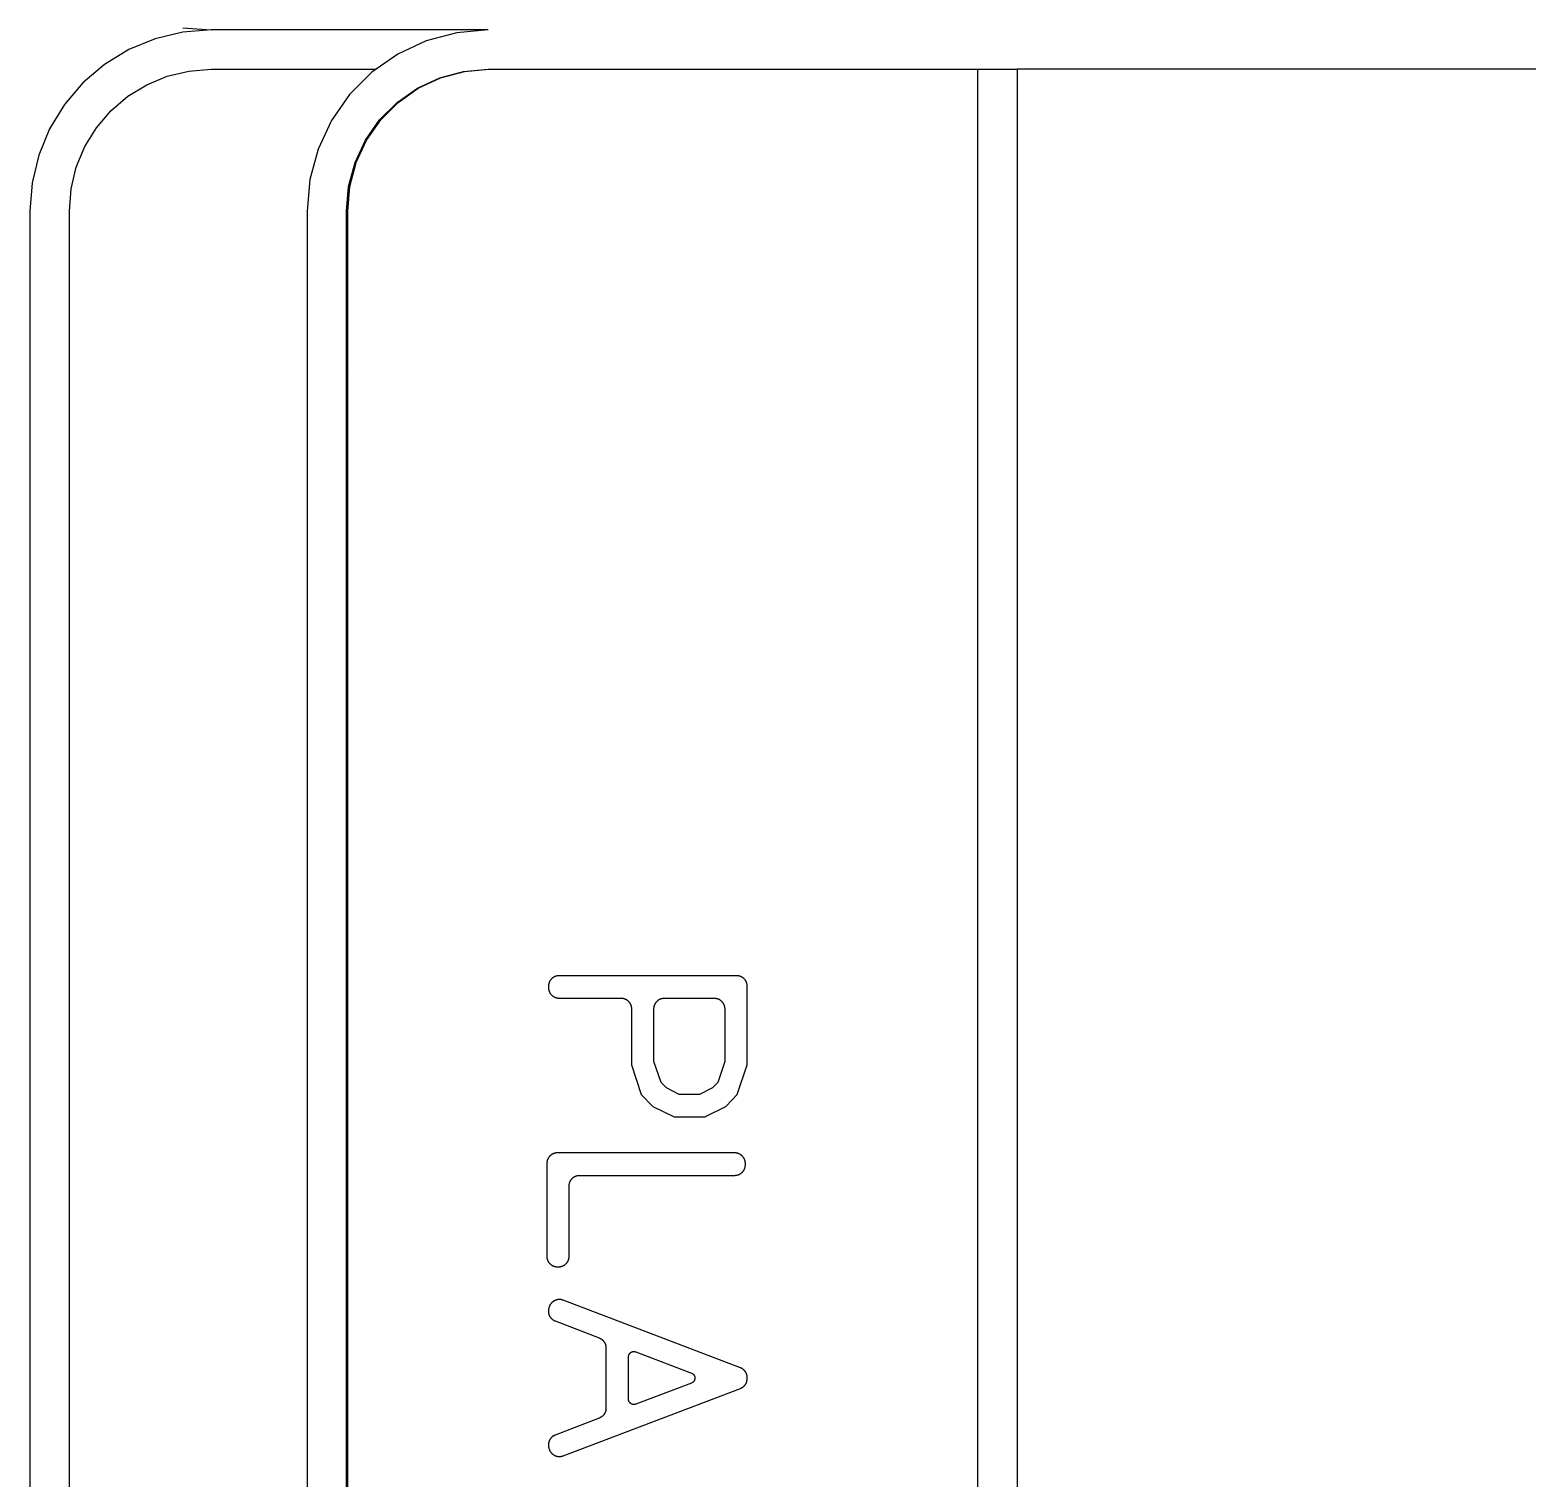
# Model space of a CAD drawing. Header units: millimetres. Extents: x 1422 to 6060, y -58 to 3182.
# Drawn here: x 3593.7 to 3783.8, y 471.4 to 655.3 of the extents above; entities that cross this region are included whole.
import ezdxf

# ---------------------------------------------------------------- set-up
doc = ezdxf.new("R2010")
doc.units = ezdxf.units.MM
doc.header["$MEASUREMENT"] = 0
doc.layers.add('Utwórz2D linie widoczne', color=7, linetype='Continuous', true_color=0x000000)

msp = doc.modelspace()

# ---------------------------------------------------------------- linework, layer by layer
at = {"layer": 'Utwórz2D linie widoczne'}
for p, q in [((3609.6, 654.22), (3606.27, 652.84)), ((3613.11, 655.06), (3609.6, 654.22)), ((3613.11, 655.63), (3616.71, 655.34)), ((3616.71, 655.34), (3613.11, 655.06)), ((3633.71, 655.34), (3616.71, 655.34)), ((3651.91, 655.34), (3633.71, 655.34)), ((3647.92, 654.99), (3644.04, 653.96)), ((3651.91, 655.34), (3647.92, 654.99)), ((3606.27, 652.84), (3603.19, 650.95)), ((3640.41, 652.26), (3637.13, 649.96)), ((3644.04, 653.96), (3640.41, 652.26)), ((3603.19, 650.95), (3600.44, 648.61)), ((3613.89, 650.12), (3616.71, 650.34)), ((3616.71, 650.34), (3637.67, 650.34)), ((3648.78, 650.07), (3651.91, 650.34)), ((3648.88, 650.07), (3651.99, 650.34)), ((3651.91, 650.34), (3651.99, 650.34)), ((3651.99, 650.34), (3714.06, 650.34)), ((3714.06, 650.34), (3719.06, 650.34)), ((3714.06, 650.34), (3714.06, 280.34)), ((3799.06, 650.34), (3719.06, 650.34)), ((3719.06, 650.34), (3719.06, 280.34)), ((3600.44, 648.61), (3598.1, 645.86)), ((3606.13, 646.91), (3608.54, 648.38)), ((3608.54, 648.38), (3611.14, 649.46)), ((3611.14, 649.46), (3613.89, 650.12)), ((3637.13, 649.96), (3634.29, 647.13)), ((3642.91, 647.93), (3645.75, 649.26)), ((3643.02, 647.93), (3645.86, 649.26)), ((3645.75, 649.26), (3648.78, 650.07)), ((3645.86, 649.26), (3648.88, 650.07)), ((3603.98, 645.07), (3606.13, 646.91)), ((3634.29, 647.13), (3631.99, 643.84)), ((3640.34, 646.13), (3642.91, 647.93)), ((3640.46, 646.13), (3643.02, 647.93)), ((3598.1, 645.86), (3596.21, 642.79)), ((3602.14, 642.92), (3603.98, 645.07)), ((3638.12, 643.91), (3640.34, 646.13)), ((3638.25, 643.91), (3640.46, 646.13)), ((3596.21, 642.79), (3594.83, 639.45)), ((3600.67, 640.52), (3602.14, 642.92)), ((3631.99, 643.84), (3630.3, 640.21)), ((3636.32, 641.34), (3638.12, 643.91)), ((3636.46, 641.34), (3638.25, 643.91)), ((3635, 638.5), (3636.32, 641.34)), ((3635.14, 638.5), (3636.46, 641.34)), ((3594.83, 639.45), (3593.99, 635.94)), ((3599.59, 637.91), (3600.67, 640.52)), ((3630.3, 640.21), (3629.26, 636.34)), ((3598.93, 635.16), (3599.59, 637.91)), ((3634.18, 635.47), (3635, 638.5)), ((3634.33, 635.47), (3635.14, 638.5)), ((3593.99, 635.94), (3593.71, 632.34)), ((3598.71, 632.34), (3598.93, 635.16)), ((3629.26, 636.34), (3628.91, 632.34)), ((3633.91, 632.34), (3634.18, 635.47)), ((3634.06, 632.34), (3634.33, 635.47)), ((3593.71, 632.34), (3593.71, 587.34)), ((3598.71, 587.34), (3598.71, 632.34)), ((3628.91, 632.34), (3628.91, 298.34)), ((3633.91, 298.34), (3633.91, 632.34)), ((3634.06, 298.34), (3634.06, 632.34)), ((3633.91, 620.34), (3634.06, 620.34)), ((3633.94, 611.48), (3633.91, 611.34)), ((3633.97, 611.62), (3633.94, 611.48)), ((3634.01, 611.76), (3633.97, 611.62)), ((3634.06, 611.9), (3634.01, 611.76)), ((3633.91, 602.27), (3634.06, 602.27)), ((3593.71, 587.34), (3593.71, 343.34)), ((3598.71, 343.34), (3598.71, 587.34)), ((3659.63, 534.28), (3659.61, 534.24)), ((3659.64, 534.33), (3659.63, 534.28)), ((3659.66, 534.37), (3659.64, 534.33)), ((3659.68, 534.42), (3659.66, 534.37)), ((3659.7, 534.46), (3659.68, 534.42)), ((3659.72, 534.5), (3659.7, 534.46)), ((3659.74, 534.54), (3659.72, 534.5)), ((3659.76, 534.58), (3659.74, 534.54)), ((3659.79, 534.62), (3659.76, 534.58)), ((3659.82, 534.66), (3659.79, 534.62)), ((3659.85, 534.7), (3659.82, 534.66)), ((3659.87, 534.73), (3659.85, 534.7)), ((3659.91, 534.77), (3659.87, 534.73)), ((3659.94, 534.8), (3659.91, 534.77)), ((3659.97, 534.84), (3659.94, 534.8)), ((3660.01, 534.87), (3659.97, 534.84)), ((3660.04, 534.9), (3660.01, 534.87)), ((3660.08, 534.93), (3660.04, 534.9)), ((3660.11, 534.96), (3660.08, 534.93)), ((3660.15, 534.98), (3660.11, 534.96)), ((3660.19, 535.01), (3660.15, 534.98)), ((3660.23, 535.03), (3660.19, 535.01)), ((3660.27, 535.06), (3660.23, 535.03)), ((3660.31, 535.08), (3660.27, 535.06)), ((3660.36, 535.1), (3660.31, 535.08)), ((3660.4, 535.11), (3660.36, 535.1)), ((3660.44, 535.13), (3660.4, 535.11)), ((3660.49, 535.15), (3660.44, 535.13)), ((3660.53, 535.16), (3660.49, 535.15)), ((3660.58, 535.17), (3660.53, 535.16)), ((3660.62, 535.18), (3660.58, 535.17)), ((3660.67, 535.19), (3660.62, 535.18)), ((3660.72, 535.2), (3660.67, 535.19)), ((3660.76, 535.2), (3660.72, 535.2)), ((3660.81, 535.21), (3660.76, 535.2)), ((3660.86, 535.21), (3660.81, 535.21)), ((3660.9, 535.21), (3660.86, 535.21)), ((3683.46, 535.21), (3660.9, 535.21)), ((3683.51, 535.21), (3683.46, 535.21)), ((3683.55, 535.21), (3683.51, 535.21)), ((3683.6, 535.2), (3683.55, 535.21)), ((3683.65, 535.2), (3683.6, 535.2)), ((3683.69, 535.19), (3683.65, 535.2)), ((3683.74, 535.18), (3683.69, 535.19)), ((3683.78, 535.17), (3683.74, 535.18)), ((3683.83, 535.16), (3683.78, 535.17)), ((3683.87, 535.15), (3683.83, 535.16)), ((3683.92, 535.13), (3683.87, 535.15)), ((3683.96, 535.11), (3683.92, 535.13)), ((3684, 535.1), (3683.96, 535.11)), ((3684.05, 535.08), (3684, 535.1)), ((3684.09, 535.06), (3684.05, 535.08)), ((3684.13, 535.03), (3684.09, 535.06)), ((3684.17, 535.01), (3684.13, 535.03)), ((3684.21, 534.98), (3684.17, 535.01)), ((3684.25, 534.96), (3684.21, 534.98)), ((3684.29, 534.93), (3684.25, 534.96)), ((3684.32, 534.9), (3684.29, 534.93)), ((3684.36, 534.87), (3684.32, 534.9)), ((3684.39, 534.84), (3684.36, 534.87)), ((3684.42, 534.8), (3684.39, 534.84)), ((3684.46, 534.77), (3684.42, 534.8)), ((3684.49, 534.73), (3684.46, 534.77)), ((3684.52, 534.7), (3684.49, 534.73)), ((3684.54, 534.66), (3684.52, 534.7)), ((3684.57, 534.62), (3684.54, 534.66)), ((3684.6, 534.58), (3684.57, 534.62)), ((3684.62, 534.54), (3684.6, 534.58)), ((3684.64, 534.5), (3684.62, 534.54)), ((3684.67, 534.46), (3684.64, 534.5)), ((3684.68, 534.42), (3684.67, 534.46)), ((3684.7, 534.37), (3684.68, 534.42)), ((3684.72, 534.33), (3684.7, 534.37)), ((3684.74, 534.28), (3684.72, 534.33)), ((3684.75, 534.24), (3684.74, 534.28)), ((3659.57, 534.01), (3659.56, 533.96)), ((3659.56, 533.96), (3659.56, 533.92)), ((3659.56, 533.92), (3659.56, 533.87)), ((3659.56, 533.87), (3659.56, 533.71)), ((3659.56, 533.71), (3659.56, 533.66)), ((3659.56, 533.66), (3659.56, 533.61)), ((3659.56, 533.61), (3659.57, 533.57)), ((3659.58, 534.1), (3659.57, 534.06)), ((3659.57, 534.06), (3659.57, 534.01)), ((3659.57, 533.57), (3659.57, 533.52)), ((3659.57, 533.52), (3659.58, 533.47)), ((3659.59, 534.15), (3659.58, 534.1)), ((3659.58, 533.47), (3659.59, 533.43)), ((3659.6, 534.19), (3659.59, 534.15)), ((3659.59, 533.43), (3659.6, 533.38)), ((3659.61, 534.24), (3659.6, 534.19)), ((3659.6, 533.38), (3659.61, 533.34)), ((3659.61, 533.34), (3659.63, 533.29)), ((3659.63, 533.29), (3659.64, 533.25)), ((3659.64, 533.25), (3659.66, 533.2)), ((3659.66, 533.2), (3659.68, 533.16)), ((3659.68, 533.16), (3659.7, 533.12)), ((3659.7, 533.12), (3659.72, 533.08)), ((3659.72, 533.08), (3659.74, 533.03)), ((3659.74, 533.03), (3659.76, 532.99)), ((3659.76, 532.99), (3659.79, 532.96)), ((3659.79, 532.96), (3659.82, 532.92)), ((3659.82, 532.92), (3659.85, 532.88)), ((3659.85, 532.88), (3659.87, 532.84)), ((3659.87, 532.84), (3659.91, 532.81)), ((3659.91, 532.81), (3659.94, 532.77)), ((3659.94, 532.77), (3659.97, 532.74)), ((3659.97, 532.74), (3660.01, 532.71)), ((3660.01, 532.71), (3660.04, 532.68)), ((3660.04, 532.68), (3660.08, 532.65)), ((3660.08, 532.65), (3660.11, 532.62)), ((3660.11, 532.62), (3660.15, 532.59)), ((3660.15, 532.59), (3660.19, 532.57)), ((3660.19, 532.57), (3660.23, 532.54)), ((3660.23, 532.54), (3660.27, 532.52)), ((3660.27, 532.52), (3660.31, 532.5)), ((3660.31, 532.5), (3660.36, 532.48)), ((3660.36, 532.48), (3660.4, 532.46)), ((3660.4, 532.46), (3660.44, 532.44)), ((3660.44, 532.44), (3660.49, 532.43)), ((3660.49, 532.43), (3660.53, 532.42)), ((3660.53, 532.42), (3660.58, 532.4)), ((3660.58, 532.4), (3660.62, 532.39)), ((3660.62, 532.39), (3660.67, 532.38)), ((3660.67, 532.38), (3660.72, 532.38)), ((3660.72, 532.38), (3660.76, 532.37)), ((3660.76, 532.37), (3660.81, 532.37)), ((3660.81, 532.37), (3660.86, 532.36)), ((3660.86, 532.36), (3660.9, 532.36)), ((3660.9, 532.36), (3668.75, 532.36)), ((3668.75, 532.36), (3668.8, 532.36)), ((3668.8, 532.36), (3668.84, 532.36)), ((3668.84, 532.36), (3668.89, 532.36)), ((3674.16, 532.36), (3674.21, 532.36)), ((3674.21, 532.36), (3674.25, 532.36)), ((3674.25, 532.36), (3674.3, 532.36)), ((3674.3, 532.36), (3680.6, 532.36)), ((3680.6, 532.36), (3680.64, 532.36)), ((3680.64, 532.36), (3680.69, 532.36)), ((3680.69, 532.36), (3680.74, 532.36)), ((3684.76, 534.19), (3684.75, 534.24)), ((3684.77, 534.15), (3684.76, 534.19)), ((3684.78, 534.1), (3684.77, 534.15)), ((3684.79, 534.06), (3684.78, 534.1)), ((3684.79, 534.01), (3684.79, 534.06)), ((3684.8, 533.96), (3684.79, 534.01)), ((3684.8, 533.92), (3684.8, 533.96)), ((3684.8, 533.87), (3684.8, 533.92)), ((3684.8, 523.87), (3684.8, 533.87)), ((3668.89, 532.36), (3668.94, 532.35)), ((3668.94, 532.35), (3668.98, 532.34)), ((3668.98, 532.34), (3669.03, 532.34)), ((3669.03, 532.34), (3669.07, 532.33)), ((3669.07, 532.33), (3669.12, 532.31)), ((3669.12, 532.31), (3669.16, 532.3)), ((3669.16, 532.3), (3669.2, 532.29)), ((3669.2, 532.29), (3669.25, 532.27)), ((3669.25, 532.27), (3669.29, 532.25)), ((3669.29, 532.25), (3669.33, 532.23)), ((3669.33, 532.23), (3669.37, 532.21)), ((3669.37, 532.21), (3669.41, 532.19)), ((3669.41, 532.19), (3669.45, 532.17)), ((3669.45, 532.17), (3669.49, 532.14)), ((3669.49, 532.14), (3669.53, 532.12)), ((3669.53, 532.12), (3669.56, 532.09)), ((3669.56, 532.09), (3669.6, 532.06)), ((3669.6, 532.06), (3669.64, 532.03)), ((3669.64, 532.03), (3669.67, 532)), ((3669.67, 532), (3669.7, 531.97)), ((3669.7, 531.97), (3669.73, 531.94)), ((3669.73, 531.94), (3669.76, 531.9)), ((3669.76, 531.9), (3669.79, 531.87)), ((3669.79, 531.87), (3669.82, 531.83)), ((3669.82, 531.83), (3669.85, 531.8)), ((3669.85, 531.8), (3669.88, 531.76)), ((3669.88, 531.76), (3669.9, 531.72)), ((3669.9, 531.72), (3669.92, 531.68)), ((3669.92, 531.68), (3669.94, 531.64)), ((3669.94, 531.64), (3669.97, 531.6)), ((3669.97, 531.6), (3669.98, 531.56)), ((3669.98, 531.56), (3670, 531.51)), ((3670, 531.51), (3670.02, 531.47)), ((3670.02, 531.47), (3670.03, 531.43)), ((3670.03, 531.43), (3670.05, 531.38)), ((3670.05, 531.38), (3670.06, 531.34)), ((3670.06, 531.34), (3670.07, 531.29)), ((3670.07, 531.29), (3670.08, 531.25)), ((3670.08, 531.25), (3670.08, 531.2)), ((3670.08, 531.2), (3670.09, 531.16)), ((3670.09, 531.16), (3670.09, 531.11)), ((3670.09, 531.11), (3670.09, 531.07)), ((3670.09, 531.07), (3670.1, 531.02)), ((3670.1, 531.02), (3670.1, 523.87)), ((3672.96, 531.12), (3672.97, 531.16)), ((3672.96, 531.07), (3672.96, 531.12)), ((3672.96, 531.02), (3672.96, 531.07)), ((3672.96, 524.32), (3672.96, 531.02)), ((3672.97, 531.21), (3672.98, 531.25)), ((3672.97, 531.16), (3672.97, 531.21)), ((3672.98, 531.25), (3672.99, 531.3)), ((3672.99, 531.3), (3673, 531.35)), ((3673, 531.35), (3673.01, 531.39)), ((3673.01, 531.39), (3673.02, 531.44)), ((3673.02, 531.44), (3673.04, 531.48)), ((3673.04, 531.48), (3673.06, 531.52)), ((3673.06, 531.52), (3673.07, 531.57)), ((3673.07, 531.57), (3673.09, 531.61)), ((3673.09, 531.61), (3673.12, 531.65)), ((3673.12, 531.65), (3673.14, 531.69)), ((3673.14, 531.69), (3673.16, 531.73)), ((3673.16, 531.73), (3673.19, 531.77)), ((3673.19, 531.77), (3673.22, 531.81)), ((3673.22, 531.81), (3673.24, 531.85)), ((3673.24, 531.85), (3673.27, 531.88)), ((3673.27, 531.88), (3673.3, 531.92)), ((3673.3, 531.92), (3673.34, 531.95)), ((3673.34, 531.95), (3673.37, 531.99)), ((3673.37, 531.99), (3673.4, 532.02)), ((3673.4, 532.02), (3673.44, 532.05)), ((3673.44, 532.05), (3673.47, 532.08)), ((3673.47, 532.08), (3673.51, 532.11)), ((3673.51, 532.11), (3673.55, 532.13)), ((3673.55, 532.13), (3673.59, 532.16)), ((3673.59, 532.16), (3673.63, 532.18)), ((3673.63, 532.18), (3673.67, 532.21)), ((3673.67, 532.21), (3673.71, 532.23)), ((3673.71, 532.23), (3673.75, 532.25)), ((3673.75, 532.25), (3673.8, 532.27)), ((3673.8, 532.27), (3673.84, 532.28)), ((3673.84, 532.28), (3673.89, 532.3)), ((3673.89, 532.3), (3673.93, 532.31)), ((3673.93, 532.31), (3673.98, 532.32)), ((3673.98, 532.32), (3674.02, 532.33)), ((3674.02, 532.33), (3674.07, 532.34)), ((3674.07, 532.34), (3674.11, 532.35)), ((3674.11, 532.35), (3674.16, 532.36)), ((3680.74, 532.36), (3680.78, 532.35)), ((3680.78, 532.35), (3680.83, 532.34)), ((3680.83, 532.34), (3680.87, 532.33)), ((3680.87, 532.33), (3680.92, 532.32)), ((3680.92, 532.32), (3680.97, 532.31)), ((3680.97, 532.31), (3681.01, 532.3)), ((3681.01, 532.3), (3681.05, 532.28)), ((3681.05, 532.28), (3681.1, 532.27)), ((3681.1, 532.27), (3681.14, 532.25)), ((3681.14, 532.25), (3681.18, 532.23)), ((3681.18, 532.23), (3681.23, 532.21)), ((3681.23, 532.21), (3681.27, 532.18)), ((3681.27, 532.18), (3681.31, 532.16)), ((3681.31, 532.16), (3681.35, 532.13)), ((3681.35, 532.13), (3681.38, 532.11)), ((3681.38, 532.11), (3681.42, 532.08)), ((3681.42, 532.08), (3681.46, 532.05)), ((3681.46, 532.05), (3681.49, 532.02)), ((3681.49, 532.02), (3681.53, 531.99)), ((3681.53, 531.99), (3681.56, 531.95)), ((3681.56, 531.95), (3681.59, 531.92)), ((3681.59, 531.92), (3681.62, 531.88)), ((3681.62, 531.88), (3681.65, 531.85)), ((3681.65, 531.85), (3681.68, 531.81)), ((3681.68, 531.81), (3681.71, 531.77)), ((3681.71, 531.77), (3681.73, 531.73)), ((3681.73, 531.73), (3681.76, 531.69)), ((3681.76, 531.69), (3681.78, 531.65)), ((3681.78, 531.65), (3681.8, 531.61)), ((3681.8, 531.61), (3681.82, 531.57)), ((3681.82, 531.57), (3681.84, 531.52)), ((3681.84, 531.52), (3681.86, 531.48)), ((3681.86, 531.48), (3681.87, 531.44)), ((3681.87, 531.44), (3681.89, 531.39)), ((3681.89, 531.39), (3681.9, 531.35)), ((3681.9, 531.35), (3681.91, 531.3)), ((3681.91, 531.3), (3681.92, 531.25)), ((3681.92, 531.25), (3681.92, 531.21)), ((3681.92, 531.21), (3681.93, 531.16)), ((3681.93, 531.16), (3681.93, 531.12)), ((3681.93, 531.12), (3681.94, 531.07)), ((3681.94, 531.07), (3681.94, 531.02)), ((3681.94, 531.02), (3681.94, 524.32)), ((3670.1, 523.87), (3671.35, 520.12)), ((3673.85, 521.63), (3672.96, 524.32)), ((3681.94, 524.32), (3681.05, 521.63)), ((3683.54, 520.12), (3684.8, 523.87)), ((3674.53, 520.97), (3673.85, 521.63)), ((3676.17, 520.14), (3674.53, 520.97)), ((3680.37, 520.97), (3678.72, 520.14)), ((3681.05, 521.63), (3680.37, 520.97)), ((3671.35, 520.12), (3672.81, 518.6)), ((3678.72, 520.14), (3676.17, 520.14)), ((3682.09, 518.6), (3683.54, 520.12)), ((3672.81, 518.6), (3675.5, 517.28)), ((3675.5, 517.28), (3679.4, 517.28)), ((3679.4, 517.28), (3682.09, 518.6)), ((3659.36, 511.5), (3659.35, 511.45)), ((3659.35, 511.45), (3659.35, 511.4)), ((3659.37, 511.59), (3659.36, 511.54)), ((3659.36, 511.54), (3659.36, 511.5)), ((3659.38, 511.63), (3659.37, 511.59)), ((3659.39, 511.68), (3659.38, 511.63)), ((3659.4, 511.72), (3659.39, 511.68)), ((3659.41, 511.76), (3659.4, 511.72)), ((3659.43, 511.81), (3659.41, 511.76)), ((3659.44, 511.85), (3659.43, 511.81)), ((3659.46, 511.89), (3659.44, 511.85)), ((3659.48, 511.93), (3659.46, 511.89)), ((3659.5, 511.98), (3659.48, 511.93)), ((3659.52, 512.02), (3659.5, 511.98)), ((3659.55, 512.06), (3659.52, 512.02)), ((3659.57, 512.09), (3659.55, 512.06)), ((3659.6, 512.13), (3659.57, 512.09)), ((3659.62, 512.17), (3659.6, 512.13)), ((3659.65, 512.21), (3659.62, 512.17)), ((3659.68, 512.24), (3659.65, 512.21)), ((3659.71, 512.27), (3659.68, 512.24)), ((3659.74, 512.31), (3659.71, 512.27)), ((3659.78, 512.34), (3659.74, 512.31)), ((3659.81, 512.37), (3659.78, 512.34)), ((3659.85, 512.4), (3659.81, 512.37)), ((3659.88, 512.43), (3659.85, 512.4)), ((3659.92, 512.45), (3659.88, 512.43)), ((3659.96, 512.48), (3659.92, 512.45)), ((3659.99, 512.5), (3659.96, 512.48)), ((3660.03, 512.53), (3659.99, 512.5)), ((3660.07, 512.55), (3660.03, 512.53)), ((3660.12, 512.57), (3660.07, 512.55)), ((3660.16, 512.59), (3660.12, 512.57)), ((3660.2, 512.61), (3660.16, 512.59)), ((3660.24, 512.62), (3660.2, 512.61)), ((3660.29, 512.64), (3660.24, 512.62)), ((3660.33, 512.65), (3660.29, 512.64)), ((3660.37, 512.66), (3660.33, 512.65)), ((3660.42, 512.67), (3660.37, 512.66)), ((3660.46, 512.68), (3660.42, 512.67)), ((3660.51, 512.69), (3660.46, 512.68)), ((3660.56, 512.69), (3660.51, 512.69)), ((3660.6, 512.7), (3660.56, 512.69)), ((3660.65, 512.7), (3660.6, 512.7)), ((3660.69, 512.7), (3660.65, 512.7)), ((3683.22, 512.7), (3660.69, 512.7)), ((3683.26, 512.7), (3683.22, 512.7)), ((3683.31, 512.7), (3683.26, 512.7)), ((3683.36, 512.69), (3683.31, 512.7)), ((3683.4, 512.69), (3683.36, 512.69)), ((3683.45, 512.68), (3683.4, 512.69)), ((3683.5, 512.67), (3683.45, 512.68)), ((3683.54, 512.66), (3683.5, 512.67)), ((3683.59, 512.65), (3683.54, 512.66)), ((3683.63, 512.63), (3683.59, 512.65)), ((3683.68, 512.62), (3683.63, 512.63)), ((3683.72, 512.6), (3683.68, 512.62)), ((3683.76, 512.58), (3683.72, 512.6)), ((3683.81, 512.56), (3683.76, 512.58)), ((3683.85, 512.54), (3683.81, 512.56)), ((3683.89, 512.52), (3683.85, 512.54)), ((3683.93, 512.5), (3683.89, 512.52)), ((3683.97, 512.47), (3683.93, 512.5)), ((3684.01, 512.44), (3683.97, 512.47)), ((3684.04, 512.42), (3684.01, 512.44)), ((3684.08, 512.39), (3684.04, 512.42)), ((3684.12, 512.36), (3684.08, 512.39)), ((3684.15, 512.32), (3684.12, 512.36)), ((3684.18, 512.29), (3684.15, 512.32)), ((3684.22, 512.26), (3684.18, 512.29)), ((3684.25, 512.22), (3684.22, 512.26)), ((3684.28, 512.18), (3684.25, 512.22)), ((3684.3, 512.15), (3684.28, 512.18)), ((3684.33, 512.11), (3684.3, 512.15)), ((3684.36, 512.07), (3684.33, 512.11)), ((3684.38, 512.03), (3684.36, 512.07)), ((3684.4, 511.99), (3684.38, 512.03)), ((3684.42, 511.95), (3684.4, 511.99)), ((3684.44, 511.9), (3684.42, 511.95)), ((3684.46, 511.86), (3684.44, 511.9)), ((3684.48, 511.82), (3684.46, 511.86)), ((3684.49, 511.77), (3684.48, 511.82)), ((3684.51, 511.73), (3684.49, 511.77)), ((3684.52, 511.68), (3684.51, 511.73)), ((3684.53, 511.64), (3684.52, 511.68)), ((3684.54, 511.59), (3684.53, 511.64)), ((3684.55, 511.54), (3684.54, 511.59)), ((3684.55, 511.5), (3684.55, 511.54)), ((3684.56, 511.45), (3684.55, 511.5)), ((3684.56, 511.41), (3684.56, 511.45)), ((3659.35, 511.4), (3659.35, 511.36)), ((3659.35, 511.36), (3659.35, 499.58)), ((3662.66, 509.54), (3662.7, 509.57)), ((3662.7, 509.57), (3662.74, 509.6)), ((3662.74, 509.6), (3662.78, 509.62)), ((3662.78, 509.62), (3662.81, 509.65)), ((3662.81, 509.65), (3662.85, 509.67)), ((3662.85, 509.67), (3662.9, 509.69)), ((3662.9, 509.69), (3662.94, 509.72)), ((3662.94, 509.72), (3662.98, 509.74)), ((3662.98, 509.74), (3663.02, 509.75)), ((3663.02, 509.75), (3663.07, 509.77)), ((3663.07, 509.77), (3663.11, 509.79)), ((3663.11, 509.79), (3663.16, 509.8)), ((3663.16, 509.8), (3663.2, 509.81)), ((3663.2, 509.81), (3663.25, 509.82)), ((3663.25, 509.82), (3663.29, 509.83)), ((3663.29, 509.83), (3663.34, 509.84)), ((3663.34, 509.84), (3663.39, 509.84)), ((3663.39, 509.84), (3663.43, 509.85)), ((3663.43, 509.85), (3663.48, 509.85)), ((3663.48, 509.85), (3663.53, 509.85)), ((3663.53, 509.85), (3683.22, 509.85)), ((3683.22, 509.85), (3683.26, 509.85)), ((3683.26, 509.85), (3683.31, 509.86)), ((3683.31, 509.86), (3683.36, 509.86)), ((3683.36, 509.86), (3683.4, 509.86)), ((3683.4, 509.86), (3683.45, 509.87)), ((3683.45, 509.87), (3683.5, 509.88)), ((3683.5, 509.88), (3683.54, 509.89)), ((3683.54, 509.89), (3683.59, 509.9)), ((3683.59, 509.9), (3683.63, 509.92)), ((3683.63, 509.92), (3683.68, 509.93)), ((3683.68, 509.93), (3683.72, 509.95)), ((3683.72, 509.95), (3683.76, 509.97)), ((3683.76, 509.97), (3683.81, 509.99)), ((3683.81, 509.99), (3683.85, 510.01)), ((3683.85, 510.01), (3683.89, 510.03)), ((3683.89, 510.03), (3683.93, 510.06)), ((3683.93, 510.06), (3683.97, 510.08)), ((3683.97, 510.08), (3684.01, 510.11)), ((3684.01, 510.11), (3684.04, 510.14)), ((3684.04, 510.14), (3684.08, 510.17)), ((3684.08, 510.17), (3684.12, 510.2)), ((3684.12, 510.2), (3684.15, 510.23)), ((3684.15, 510.23), (3684.18, 510.26)), ((3684.18, 510.26), (3684.22, 510.3)), ((3684.22, 510.3), (3684.25, 510.33)), ((3684.25, 510.33), (3684.28, 510.37)), ((3684.28, 510.37), (3684.3, 510.41)), ((3684.3, 510.41), (3684.33, 510.44)), ((3684.33, 510.44), (3684.36, 510.48)), ((3684.36, 510.48), (3684.38, 510.52)), ((3684.38, 510.52), (3684.4, 510.56)), ((3684.4, 510.56), (3684.42, 510.61)), ((3684.42, 510.61), (3684.44, 510.65)), ((3684.44, 510.65), (3684.46, 510.69)), ((3684.46, 510.69), (3684.48, 510.73)), ((3684.48, 510.73), (3684.49, 510.78)), ((3684.49, 510.78), (3684.51, 510.82)), ((3684.51, 510.82), (3684.52, 510.87)), ((3684.52, 510.87), (3684.53, 510.91)), ((3684.53, 510.91), (3684.54, 510.96)), ((3684.54, 510.96), (3684.55, 511.01)), ((3684.55, 511.05), (3684.56, 511.1)), ((3684.55, 511.01), (3684.55, 511.05)), ((3684.56, 511.36), (3684.56, 511.41)), ((3684.56, 511.19), (3684.56, 511.36)), ((3684.56, 511.15), (3684.56, 511.19)), ((3684.56, 511.1), (3684.56, 511.15)), ((3662.18, 508.56), (3662.19, 508.6)), ((3662.18, 508.51), (3662.18, 508.56)), ((3662.18, 499.58), (3662.18, 508.51)), ((3662.19, 508.65), (3662.2, 508.7)), ((3662.19, 508.6), (3662.19, 508.65)), ((3662.2, 508.74), (3662.21, 508.79)), ((3662.2, 508.7), (3662.2, 508.74)), ((3662.21, 508.79), (3662.22, 508.83)), ((3662.22, 508.83), (3662.24, 508.88)), ((3662.24, 508.88), (3662.25, 508.92)), ((3662.25, 508.92), (3662.26, 508.97)), ((3662.26, 508.97), (3662.28, 509.01)), ((3662.28, 509.01), (3662.3, 509.06)), ((3662.3, 509.06), (3662.32, 509.1)), ((3662.32, 509.1), (3662.34, 509.14)), ((3662.34, 509.14), (3662.36, 509.18)), ((3662.36, 509.18), (3662.39, 509.22)), ((3662.39, 509.22), (3662.41, 509.26)), ((3662.41, 509.26), (3662.44, 509.3)), ((3662.44, 509.3), (3662.47, 509.34)), ((3662.47, 509.34), (3662.5, 509.37)), ((3662.5, 509.37), (3662.53, 509.41)), ((3662.53, 509.41), (3662.56, 509.44)), ((3662.56, 509.44), (3662.59, 509.48)), ((3662.59, 509.48), (3662.63, 509.51)), ((3662.63, 509.51), (3662.66, 509.54)), ((3659.35, 499.58), (3659.35, 499.53)), ((3659.35, 499.53), (3659.35, 499.48)), ((3659.35, 499.48), (3659.36, 499.44)), ((3659.36, 499.44), (3659.36, 499.39)), ((3659.36, 499.39), (3659.37, 499.34)), ((3659.37, 499.34), (3659.38, 499.3)), ((3659.38, 499.3), (3659.39, 499.25)), ((3659.39, 499.25), (3659.4, 499.21)), ((3659.4, 499.21), (3659.42, 499.16)), ((3659.42, 499.16), (3659.43, 499.12)), ((3659.43, 499.12), (3659.45, 499.07)), ((3659.45, 499.07), (3659.47, 499.03)), ((3659.47, 499.03), (3659.49, 498.99)), ((3659.49, 498.99), (3659.51, 498.95)), ((3659.51, 498.95), (3659.53, 498.91)), ((3659.53, 498.91), (3659.55, 498.87)), ((3659.55, 498.87), (3659.58, 498.83)), ((3659.58, 498.83), (3659.61, 498.79)), ((3659.61, 498.79), (3659.63, 498.75)), ((3659.63, 498.75), (3659.66, 498.71)), ((3659.66, 498.71), (3659.69, 498.68)), ((3659.69, 498.68), (3659.73, 498.64)), ((3659.73, 498.64), (3659.76, 498.61)), ((3659.76, 498.61), (3659.79, 498.58)), ((3659.79, 498.58), (3659.83, 498.55)), ((3659.83, 498.55), (3659.87, 498.52)), ((3659.87, 498.52), (3659.9, 498.49)), ((3659.9, 498.49), (3659.94, 498.46)), ((3659.94, 498.46), (3659.98, 498.44)), ((3659.98, 498.44), (3660.02, 498.41)), ((3660.02, 498.41), (3660.06, 498.39)), ((3660.06, 498.39), (3660.1, 498.37)), ((3660.1, 498.37), (3660.15, 498.35)), ((3660.15, 498.35), (3660.19, 498.33)), ((3660.19, 498.33), (3660.23, 498.32)), ((3660.23, 498.32), (3660.28, 498.3)), ((3660.28, 498.3), (3660.32, 498.29)), ((3660.32, 498.29), (3660.37, 498.27)), ((3660.37, 498.27), (3660.41, 498.26)), ((3660.41, 498.26), (3660.46, 498.26)), ((3660.46, 498.26), (3660.51, 498.25)), ((3660.51, 498.25), (3660.55, 498.24)), ((3660.55, 498.24), (3660.6, 498.24)), ((3660.6, 498.24), (3660.65, 498.24)), ((3660.65, 498.24), (3660.69, 498.23)), ((3660.69, 498.23), (3660.84, 498.23)), ((3660.84, 498.23), (3660.89, 498.24)), ((3660.89, 498.24), (3660.93, 498.24)), ((3660.93, 498.24), (3660.98, 498.24)), ((3660.98, 498.24), (3661.03, 498.25)), ((3661.03, 498.25), (3661.07, 498.26)), ((3661.07, 498.26), (3661.12, 498.26)), ((3661.12, 498.26), (3661.17, 498.27)), ((3661.17, 498.27), (3661.21, 498.29)), ((3661.21, 498.29), (3661.26, 498.3)), ((3661.26, 498.3), (3661.3, 498.32)), ((3661.3, 498.32), (3661.34, 498.33)), ((3661.34, 498.33), (3661.39, 498.35)), ((3661.39, 498.35), (3661.43, 498.37)), ((3661.43, 498.37), (3661.47, 498.39)), ((3661.47, 498.39), (3661.51, 498.41)), ((3661.51, 498.41), (3661.55, 498.44)), ((3661.55, 498.44), (3661.59, 498.46)), ((3661.59, 498.46), (3661.63, 498.49)), ((3661.63, 498.49), (3661.67, 498.52)), ((3661.67, 498.52), (3661.7, 498.55)), ((3661.7, 498.55), (3661.74, 498.58)), ((3661.74, 498.58), (3661.77, 498.61)), ((3661.77, 498.61), (3661.81, 498.64)), ((3661.81, 498.64), (3661.84, 498.68)), ((3661.84, 498.68), (3661.87, 498.71)), ((3661.87, 498.71), (3661.9, 498.75)), ((3661.9, 498.75), (3661.93, 498.79)), ((3661.93, 498.79), (3661.95, 498.83)), ((3661.95, 498.83), (3661.98, 498.87)), ((3661.98, 498.87), (3662, 498.91)), ((3662, 498.91), (3662.03, 498.95)), ((3662.03, 498.95), (3662.05, 498.99)), ((3662.05, 498.99), (3662.07, 499.03)), ((3662.07, 499.03), (3662.09, 499.07)), ((3662.09, 499.07), (3662.1, 499.12)), ((3662.1, 499.12), (3662.12, 499.16)), ((3662.12, 499.16), (3662.13, 499.21)), ((3662.13, 499.21), (3662.14, 499.25)), ((3662.14, 499.25), (3662.15, 499.3)), ((3662.15, 499.3), (3662.16, 499.34)), ((3662.16, 499.34), (3662.17, 499.39)), ((3662.17, 499.39), (3662.18, 499.44)), ((3662.18, 499.53), (3662.18, 499.58)), ((3662.18, 499.48), (3662.18, 499.53)), ((3662.18, 499.44), (3662.18, 499.48)), ((3659.56, 492.78), (3659.55, 492.74)), ((3659.55, 492.74), (3659.55, 492.69)), ((3659.55, 492.69), (3659.55, 492.65)), ((3659.55, 492.65), (3659.55, 492.6)), ((3659.55, 492.6), (3659.55, 492.55)), ((3659.55, 492.55), (3659.55, 492.51)), ((3659.55, 492.51), (3659.56, 492.46)), ((3659.57, 492.83), (3659.56, 492.78)), ((3659.56, 492.46), (3659.56, 492.42)), ((3659.58, 492.87), (3659.57, 492.83)), ((3659.59, 492.92), (3659.58, 492.87)), ((3659.6, 492.96), (3659.59, 492.92)), ((3659.61, 493.01), (3659.6, 492.96)), ((3659.62, 493.05), (3659.61, 493.01)), ((3659.64, 493.09), (3659.62, 493.05)), ((3659.69, 493.22), (3659.64, 493.09)), ((3659.71, 493.26), (3659.69, 493.22)), ((3659.73, 493.31), (3659.71, 493.26)), ((3659.75, 493.35), (3659.73, 493.31)), ((3659.77, 493.39), (3659.75, 493.35)), ((3659.79, 493.43), (3659.77, 493.39)), ((3659.82, 493.47), (3659.79, 493.43)), ((3659.84, 493.51), (3659.82, 493.47)), ((3659.87, 493.54), (3659.84, 493.51)), ((3659.9, 493.58), (3659.87, 493.54)), ((3659.93, 493.62), (3659.9, 493.58)), ((3659.96, 493.65), (3659.93, 493.62)), ((3660, 493.68), (3659.96, 493.65)), ((3660.03, 493.72), (3660, 493.68)), ((3660.06, 493.75), (3660.03, 493.72)), ((3660.1, 493.78), (3660.06, 493.75)), ((3660.14, 493.8), (3660.1, 493.78)), ((3660.17, 493.83), (3660.14, 493.8)), ((3660.21, 493.86), (3660.17, 493.83)), ((3660.25, 493.88), (3660.21, 493.86)), ((3660.29, 493.91), (3660.25, 493.88)), ((3660.33, 493.93), (3660.29, 493.91)), ((3660.38, 493.95), (3660.33, 493.93)), ((3660.42, 493.97), (3660.38, 493.95)), ((3660.46, 493.98), (3660.42, 493.97)), ((3660.51, 494), (3660.46, 493.98)), ((3660.55, 494.01), (3660.51, 494)), ((3660.59, 494.03), (3660.55, 494.01)), ((3660.64, 494.04), (3660.59, 494.03)), ((3660.68, 494.05), (3660.64, 494.04)), ((3660.73, 494.06), (3660.68, 494.05)), ((3660.78, 494.06), (3660.73, 494.06)), ((3660.82, 494.07), (3660.78, 494.06)), ((3660.87, 494.07), (3660.82, 494.07)), ((3660.92, 494.07), (3660.87, 494.07)), ((3660.96, 494.07), (3660.92, 494.07)), ((3661.01, 494.07), (3660.96, 494.07)), ((3661.06, 494.07), (3661.01, 494.07)), ((3661.1, 494.06), (3661.06, 494.07)), ((3661.15, 494.06), (3661.1, 494.06)), ((3661.19, 494.05), (3661.15, 494.06)), ((3661.24, 494.04), (3661.19, 494.05)), ((3661.28, 494.03), (3661.24, 494.04)), ((3661.33, 494.01), (3661.28, 494.03)), ((3661.37, 494), (3661.33, 494.01)), ((3661.42, 493.98), (3661.37, 494)), ((3683.94, 485.41), (3661.42, 493.98)), ((3659.56, 492.42), (3659.57, 492.37)), ((3659.57, 492.37), (3659.58, 492.33)), ((3659.58, 492.33), (3659.59, 492.28)), ((3659.59, 492.28), (3659.6, 492.24)), ((3659.6, 492.24), (3659.61, 492.19)), ((3659.61, 492.19), (3659.63, 492.15)), ((3659.63, 492.15), (3659.64, 492.11)), ((3659.64, 492.11), (3659.66, 492.06)), ((3659.66, 492.06), (3659.68, 492.02)), ((3659.68, 492.02), (3659.7, 491.98)), ((3659.7, 491.98), (3659.72, 491.94)), ((3659.72, 491.94), (3659.75, 491.9)), ((3659.75, 491.9), (3659.77, 491.86)), ((3659.77, 491.86), (3659.8, 491.82)), ((3659.8, 491.82), (3659.82, 491.79)), ((3659.82, 491.79), (3659.85, 491.75)), ((3659.85, 491.75), (3659.88, 491.72)), ((3659.88, 491.72), (3659.91, 491.68)), ((3659.91, 491.68), (3659.95, 491.65)), ((3659.95, 491.65), (3659.98, 491.62)), ((3659.98, 491.62), (3660.01, 491.59)), ((3660.01, 491.59), (3660.05, 491.56)), ((3660.05, 491.56), (3660.09, 491.53)), ((3660.09, 491.53), (3660.12, 491.5)), ((3660.12, 491.5), (3660.16, 491.48)), ((3660.16, 491.48), (3660.2, 491.45)), ((3660.2, 491.45), (3660.24, 491.43)), ((3660.24, 491.43), (3660.28, 491.41)), ((3660.28, 491.41), (3660.32, 491.39)), ((3660.32, 491.39), (3660.36, 491.37)), ((3660.36, 491.37), (3660.41, 491.35)), ((3660.41, 491.35), (3666, 489.19)), ((3666, 489.19), (3666.05, 489.17)), ((3666.05, 489.17), (3666.09, 489.16)), ((3666.09, 489.16), (3666.13, 489.14)), ((3666.13, 489.14), (3666.17, 489.11)), ((3666.17, 489.11), (3666.21, 489.09)), ((3666.21, 489.09), (3666.25, 489.07)), ((3666.25, 489.07), (3666.29, 489.04)), ((3666.29, 489.04), (3666.33, 489.01)), ((3666.33, 489.01), (3666.36, 488.99)), ((3666.36, 488.99), (3666.4, 488.96)), ((3666.4, 488.96), (3666.43, 488.93)), ((3666.43, 488.93), (3666.47, 488.89)), ((3666.47, 488.89), (3666.5, 488.86)), ((3666.5, 488.86), (3666.53, 488.83)), ((3666.53, 488.83), (3666.56, 488.79)), ((3666.56, 488.79), (3666.59, 488.76)), ((3666.59, 488.76), (3666.62, 488.72)), ((3666.62, 488.72), (3666.64, 488.68)), ((3666.64, 488.68), (3666.67, 488.64)), ((3666.67, 488.64), (3666.69, 488.6)), ((3666.69, 488.6), (3666.71, 488.56)), ((3666.71, 488.56), (3666.73, 488.52)), ((3666.73, 488.52), (3666.75, 488.48)), ((3666.75, 488.48), (3666.77, 488.44)), ((3666.77, 488.44), (3666.79, 488.39)), ((3666.79, 488.39), (3666.8, 488.35)), ((3666.8, 488.35), (3666.81, 488.3)), ((3666.81, 488.3), (3666.83, 488.26)), ((3666.83, 488.26), (3666.84, 488.21)), ((3666.84, 488.21), (3666.84, 488.17)), ((3666.84, 488.17), (3666.85, 488.12)), ((3666.85, 488.12), (3666.86, 488.08)), ((3666.86, 488.08), (3666.86, 488.03)), ((3666.86, 488.03), (3666.86, 487.99)), ((3666.86, 487.99), (3666.86, 487.94)), ((3666.86, 487.94), (3666.86, 480.27)), ((3669.73, 486.89), (3669.74, 486.92)), ((3669.73, 486.87), (3669.73, 486.89)), ((3669.73, 486.85), (3669.73, 486.87)), ((3669.73, 486.82), (3669.73, 486.85)), ((3669.73, 486.8), (3669.73, 486.82)), ((3669.73, 481.41), (3669.73, 486.8)), ((3669.74, 486.94), (3669.75, 486.96)), ((3669.74, 486.92), (3669.74, 486.94)), ((3669.75, 486.98), (3669.76, 487.01)), ((3669.75, 486.96), (3669.75, 486.98)), ((3669.76, 487.01), (3669.77, 487.03)), ((3669.77, 487.03), (3669.78, 487.05)), ((3669.78, 487.07), (3669.79, 487.09)), ((3669.78, 487.05), (3669.78, 487.07)), ((3669.79, 487.09), (3669.8, 487.11)), ((3669.8, 487.11), (3669.82, 487.13)), ((3669.82, 487.13), (3669.83, 487.15)), ((3669.83, 487.15), (3669.84, 487.17)), ((3669.84, 487.17), (3669.85, 487.19)), ((3669.85, 487.19), (3669.87, 487.21)), ((3669.87, 487.21), (3669.88, 487.23)), ((3669.88, 487.23), (3669.9, 487.25)), ((3669.9, 487.25), (3669.91, 487.26)), ((3669.91, 487.26), (3669.93, 487.28)), ((3669.93, 487.28), (3669.95, 487.3)), ((3669.95, 487.3), (3669.96, 487.31)), ((3669.96, 487.31), (3669.98, 487.33)), ((3669.98, 487.33), (3670, 487.34)), ((3670, 487.34), (3670.02, 487.35)), ((3670.02, 487.35), (3670.04, 487.37)), ((3670.04, 487.37), (3670.06, 487.38)), ((3670.06, 487.38), (3670.08, 487.39)), ((3670.08, 487.39), (3670.1, 487.4)), ((3670.1, 487.4), (3670.12, 487.41)), ((3670.12, 487.41), (3670.14, 487.42)), ((3670.14, 487.42), (3670.16, 487.43)), ((3670.16, 487.43), (3670.18, 487.44)), ((3670.18, 487.44), (3670.21, 487.44)), ((3670.21, 487.44), (3670.23, 487.45)), ((3670.23, 487.45), (3670.25, 487.45)), ((3670.25, 487.45), (3670.27, 487.46)), ((3670.27, 487.46), (3670.3, 487.46)), ((3670.3, 487.46), (3670.32, 487.47)), ((3670.32, 487.47), (3670.34, 487.47)), ((3670.34, 487.47), (3670.37, 487.47)), ((3670.37, 487.47), (3670.39, 487.47)), ((3670.39, 487.47), (3670.41, 487.47)), ((3670.41, 487.47), (3670.43, 487.47)), ((3670.43, 487.47), (3670.46, 487.47)), ((3670.46, 487.47), (3670.48, 487.47)), ((3670.48, 487.47), (3670.5, 487.46)), ((3670.5, 487.46), (3670.53, 487.46)), ((3670.53, 487.46), (3670.55, 487.45)), ((3670.55, 487.45), (3670.57, 487.45)), ((3670.57, 487.45), (3670.59, 487.44)), ((3670.59, 487.44), (3670.62, 487.44)), ((3670.62, 487.44), (3670.64, 487.43)), ((3670.64, 487.43), (3677.72, 484.73)), ((3683.98, 485.39), (3683.94, 485.41)), ((3684.02, 485.37), (3683.98, 485.39)), ((3684.06, 485.35), (3684.02, 485.37)), ((3684.1, 485.33), (3684.06, 485.35)), ((3684.14, 485.31), (3684.1, 485.33)), ((3684.18, 485.28), (3684.14, 485.31)), ((3684.22, 485.26), (3684.18, 485.28)), ((3684.26, 485.23), (3684.22, 485.26)), ((3684.3, 485.2), (3684.26, 485.23)), ((3684.33, 485.17), (3684.3, 485.2)), ((3684.37, 485.14), (3684.33, 485.17)), ((3684.4, 485.11), (3684.37, 485.14)), ((3684.43, 485.08), (3684.4, 485.11)), ((3684.46, 485.04), (3684.43, 485.08)), ((3684.49, 485.01), (3684.46, 485.04)), ((3684.52, 484.97), (3684.49, 485.01)), ((3684.55, 484.93), (3684.52, 484.97)), ((3684.58, 484.9), (3684.55, 484.93)), ((3684.6, 484.86), (3684.58, 484.9)), ((3684.63, 484.82), (3684.6, 484.86)), ((3677.72, 483.47), (3670.64, 480.78)), ((3677.72, 484.73), (3677.75, 484.72)), ((3677.75, 483.48), (3677.72, 483.47)), ((3677.75, 484.72), (3677.77, 484.71)), ((3677.77, 483.49), (3677.75, 483.48)), ((3677.77, 484.71), (3677.79, 484.7)), ((3677.79, 483.5), (3677.77, 483.49)), ((3677.79, 484.7), (3677.81, 484.69)), ((3677.81, 483.51), (3677.79, 483.5)), ((3677.81, 484.69), (3677.83, 484.68)), ((3677.83, 483.52), (3677.81, 483.51)), ((3677.83, 484.68), (3677.85, 484.66)), ((3677.85, 483.53), (3677.83, 483.52)), ((3677.85, 484.66), (3677.87, 484.65)), ((3677.87, 483.55), (3677.85, 483.53)), ((3677.87, 484.65), (3677.89, 484.64)), ((3677.89, 483.56), (3677.87, 483.55)), ((3677.89, 484.64), (3677.9, 484.62)), ((3677.9, 483.57), (3677.89, 483.56)), ((3677.9, 484.62), (3677.92, 484.61)), ((3677.92, 483.59), (3677.9, 483.57)), ((3677.92, 484.61), (3677.94, 484.59)), ((3677.94, 483.6), (3677.92, 483.59)), ((3677.94, 484.59), (3677.96, 484.58)), ((3677.96, 483.62), (3677.94, 483.6)), ((3677.96, 484.58), (3677.97, 484.56)), ((3677.97, 483.64), (3677.96, 483.62)), ((3677.97, 484.56), (3677.99, 484.54)), ((3677.99, 483.65), (3677.97, 483.64)), ((3677.99, 484.54), (3678, 484.53)), ((3678, 483.67), (3677.99, 483.65)), ((3678, 484.53), (3678.02, 484.51)), ((3678.02, 483.69), (3678, 483.67)), ((3678.02, 484.51), (3678.03, 484.49)), ((3678.03, 483.71), (3678.02, 483.69)), ((3678.03, 484.49), (3678.04, 484.47)), ((3678.04, 483.73), (3678.03, 483.71)), ((3678.04, 484.47), (3678.06, 484.45)), ((3678.06, 483.75), (3678.04, 483.73)), ((3678.06, 484.45), (3678.07, 484.43)), ((3678.07, 483.77), (3678.06, 483.75)), ((3678.07, 484.43), (3678.08, 484.41)), ((3678.08, 483.79), (3678.07, 483.77)), ((3678.08, 484.41), (3678.09, 484.39)), ((3678.09, 483.81), (3678.08, 483.79)), ((3678.09, 484.39), (3678.1, 484.37)), ((3678.1, 483.83), (3678.09, 483.81)), ((3678.1, 484.37), (3678.11, 484.35)), ((3678.11, 483.85), (3678.1, 483.83)), ((3678.11, 484.35), (3678.12, 484.33)), ((3678.12, 483.87), (3678.11, 483.85)), ((3678.12, 484.33), (3678.12, 484.3)), ((3678.12, 484.3), (3678.13, 484.28)), ((3678.13, 483.92), (3678.12, 483.89)), ((3678.12, 483.89), (3678.12, 483.87)), ((3678.13, 484.28), (3678.14, 484.26)), ((3678.14, 483.94), (3678.13, 483.92)), ((3678.14, 484.26), (3678.14, 484.24)), ((3678.14, 484.24), (3678.15, 484.21)), ((3678.15, 483.98), (3678.14, 483.96)), ((3678.14, 483.96), (3678.14, 483.94)), ((3678.15, 484.21), (3678.15, 484.19)), ((3678.15, 484.19), (3678.15, 484.17)), ((3678.15, 484.17), (3678.15, 484.14)), ((3678.15, 484.14), (3678.16, 484.12)), ((3678.16, 484.08), (3678.15, 484.05)), ((3678.15, 484.05), (3678.15, 484.03)), ((3678.15, 484.03), (3678.15, 484.01)), ((3678.15, 484.01), (3678.15, 483.98)), ((3678.16, 484.12), (3678.16, 484.1)), ((3678.16, 484.1), (3678.16, 484.08)), ((3684.18, 482.91), (3684.22, 482.94)), ((3684.22, 482.94), (3684.26, 482.96)), ((3684.26, 482.96), (3684.3, 482.99)), ((3684.3, 482.99), (3684.33, 483.02)), ((3684.33, 483.02), (3684.37, 483.05)), ((3684.37, 483.05), (3684.4, 483.08)), ((3684.4, 483.08), (3684.43, 483.12)), ((3684.43, 483.12), (3684.46, 483.15)), ((3684.46, 483.15), (3684.49, 483.19)), ((3684.49, 483.19), (3684.52, 483.22)), ((3684.52, 483.22), (3684.55, 483.26)), ((3684.55, 483.26), (3684.58, 483.3)), ((3684.58, 483.3), (3684.6, 483.34)), ((3684.6, 483.34), (3684.63, 483.38)), ((3684.65, 484.78), (3684.63, 484.82)), ((3684.63, 483.38), (3684.65, 483.42)), ((3684.67, 484.73), (3684.65, 484.78)), ((3684.65, 483.42), (3684.67, 483.46)), ((3684.69, 484.69), (3684.67, 484.73)), ((3684.67, 483.46), (3684.69, 483.5)), ((3684.71, 484.65), (3684.69, 484.69)), ((3684.69, 483.5), (3684.71, 483.54)), ((3684.72, 484.61), (3684.71, 484.65)), ((3684.71, 483.54), (3684.72, 483.59)), ((3684.74, 484.56), (3684.72, 484.61)), ((3684.72, 483.59), (3684.74, 483.63)), ((3684.75, 484.52), (3684.74, 484.56)), ((3684.74, 483.63), (3684.75, 483.68)), ((3684.76, 484.47), (3684.75, 484.52)), ((3684.75, 483.68), (3684.76, 483.72)), ((3684.77, 484.43), (3684.76, 484.47)), ((3684.76, 483.72), (3684.77, 483.77)), ((3684.78, 484.38), (3684.77, 484.43)), ((3684.77, 483.77), (3684.78, 483.81)), ((3684.79, 484.34), (3684.78, 484.38)), ((3684.78, 483.81), (3684.79, 483.86)), ((3684.79, 484.29), (3684.79, 484.34)), ((3684.8, 484.25), (3684.79, 484.29)), ((3684.79, 483.9), (3684.8, 483.95)), ((3684.79, 483.86), (3684.79, 483.9)), ((3684.8, 484.2), (3684.8, 484.25)), ((3684.8, 484.15), (3684.8, 484.2)), ((3684.8, 484.04), (3684.8, 484.15)), ((3684.8, 483.99), (3684.8, 484.04)), ((3684.8, 483.95), (3684.8, 483.99)), ((3661.42, 474.22), (3683.94, 482.79)), ((3669.73, 481.38), (3669.73, 481.41)), ((3669.73, 481.36), (3669.73, 481.38)), ((3669.73, 481.34), (3669.73, 481.36)), ((3669.73, 481.31), (3669.73, 481.34)), ((3669.74, 481.29), (3669.73, 481.31)), ((3669.74, 481.27), (3669.74, 481.29)), ((3669.75, 481.25), (3669.74, 481.27)), ((3669.75, 481.22), (3669.75, 481.25)), ((3669.76, 481.2), (3669.75, 481.22)), ((3669.77, 481.18), (3669.76, 481.2)), ((3669.78, 481.16), (3669.77, 481.18)), ((3669.78, 481.14), (3669.78, 481.16)), ((3669.79, 481.11), (3669.78, 481.14)), ((3669.8, 481.09), (3669.79, 481.11)), ((3669.82, 481.07), (3669.8, 481.09)), ((3669.83, 481.05), (3669.82, 481.07)), ((3669.84, 481.03), (3669.83, 481.05)), ((3669.85, 481.02), (3669.84, 481.03)), ((3683.94, 482.79), (3683.98, 482.8)), ((3683.98, 482.8), (3684.02, 482.82)), ((3684.02, 482.82), (3684.06, 482.84)), ((3684.06, 482.84), (3684.1, 482.86)), ((3684.1, 482.86), (3684.14, 482.89)), ((3684.14, 482.89), (3684.18, 482.91)), ((3666.25, 479.14), (3666.21, 479.12)), ((3666.29, 479.17), (3666.25, 479.14)), ((3666.33, 479.2), (3666.29, 479.17)), ((3666.36, 479.22), (3666.33, 479.2)), ((3666.4, 479.25), (3666.36, 479.22)), ((3666.43, 479.28), (3666.4, 479.25)), ((3666.47, 479.32), (3666.43, 479.28)), ((3666.5, 479.35), (3666.47, 479.32)), ((3666.53, 479.38), (3666.5, 479.35)), ((3666.56, 479.42), (3666.53, 479.38)), ((3666.59, 479.45), (3666.56, 479.42)), ((3666.62, 479.49), (3666.59, 479.45)), ((3666.64, 479.53), (3666.62, 479.49)), ((3666.67, 479.57), (3666.64, 479.53)), ((3666.69, 479.61), (3666.67, 479.57)), ((3666.71, 479.65), (3666.69, 479.61)), ((3666.73, 479.69), (3666.71, 479.65)), ((3666.75, 479.73), (3666.73, 479.69)), ((3666.77, 479.77), (3666.75, 479.73)), ((3666.79, 479.82), (3666.77, 479.77)), ((3666.8, 479.86), (3666.79, 479.82)), ((3666.81, 479.91), (3666.8, 479.86)), ((3666.83, 479.95), (3666.81, 479.91)), ((3666.84, 479.99), (3666.83, 479.95)), ((3666.85, 480.09), (3666.84, 480.04)), ((3666.84, 480.04), (3666.84, 479.99)), ((3666.86, 480.13), (3666.85, 480.09)), ((3666.86, 480.27), (3666.86, 480.22)), ((3666.86, 480.22), (3666.86, 480.18)), ((3666.86, 480.18), (3666.86, 480.13)), ((3669.87, 481), (3669.85, 481.02)), ((3669.88, 480.98), (3669.87, 481)), ((3669.9, 480.96), (3669.88, 480.98)), ((3669.91, 480.94), (3669.9, 480.96)), ((3669.93, 480.93), (3669.91, 480.94)), ((3669.95, 480.91), (3669.93, 480.93)), ((3669.96, 480.9), (3669.95, 480.91)), ((3669.98, 480.88), (3669.96, 480.9)), ((3670, 480.87), (3669.98, 480.88)), ((3670.02, 480.85), (3670, 480.87)), ((3670.04, 480.84), (3670.02, 480.85)), ((3670.06, 480.83), (3670.04, 480.84)), ((3670.08, 480.82), (3670.06, 480.83)), ((3670.1, 480.81), (3670.08, 480.82)), ((3670.12, 480.8), (3670.1, 480.81)), ((3670.14, 480.79), (3670.12, 480.8)), ((3670.16, 480.78), (3670.14, 480.79)), ((3670.18, 480.77), (3670.16, 480.78)), ((3670.21, 480.76), (3670.18, 480.77)), ((3670.23, 480.76), (3670.21, 480.76)), ((3670.25, 480.75), (3670.23, 480.76)), ((3670.27, 480.75), (3670.25, 480.75)), ((3670.3, 480.74), (3670.27, 480.75)), ((3670.32, 480.74), (3670.3, 480.74)), ((3670.34, 480.74), (3670.32, 480.74)), ((3670.36, 480.74), (3670.34, 480.74)), ((3670.39, 480.74), (3670.36, 480.74)), ((3670.41, 480.74), (3670.39, 480.74)), ((3670.43, 480.74), (3670.41, 480.74)), ((3670.46, 480.74), (3670.43, 480.74)), ((3670.48, 480.74), (3670.46, 480.74)), ((3670.5, 480.74), (3670.48, 480.74)), ((3670.53, 480.75), (3670.5, 480.74)), ((3670.55, 480.75), (3670.53, 480.75)), ((3670.57, 480.76), (3670.55, 480.75)), ((3670.59, 480.76), (3670.57, 480.76)), ((3670.62, 480.77), (3670.59, 480.76)), ((3670.64, 480.78), (3670.62, 480.77)), ((3666, 479.02), (3660.41, 476.86)), ((3666.05, 479.03), (3666, 479.02)), ((3666.09, 479.05), (3666.05, 479.03)), ((3666.13, 479.07), (3666.09, 479.05)), ((3666.17, 479.1), (3666.13, 479.07)), ((3666.21, 479.12), (3666.17, 479.1)), ((3659.56, 475.75), (3659.55, 475.7)), ((3659.55, 475.7), (3659.55, 475.66)), ((3659.55, 475.66), (3659.55, 475.61)), ((3659.55, 475.61), (3659.55, 475.56)), ((3659.55, 475.56), (3659.55, 475.52)), ((3659.55, 475.52), (3659.55, 475.47)), ((3659.55, 475.47), (3659.56, 475.43)), ((3659.57, 475.84), (3659.56, 475.79)), ((3659.56, 475.79), (3659.56, 475.75)), ((3659.56, 475.43), (3659.57, 475.38)), ((3659.58, 475.88), (3659.57, 475.84)), ((3659.57, 475.38), (3659.58, 475.34)), ((3659.59, 475.93), (3659.58, 475.88)), ((3659.58, 475.34), (3659.59, 475.29)), ((3659.6, 475.97), (3659.59, 475.93)), ((3659.61, 476.02), (3659.6, 475.97)), ((3659.63, 476.06), (3659.61, 476.02)), ((3659.64, 476.1), (3659.63, 476.06)), ((3659.66, 476.15), (3659.64, 476.1)), ((3659.68, 476.19), (3659.66, 476.15)), ((3659.7, 476.23), (3659.68, 476.19)), ((3659.72, 476.27), (3659.7, 476.23)), ((3659.75, 476.31), (3659.72, 476.27)), ((3659.77, 476.35), (3659.75, 476.31)), ((3659.8, 476.39), (3659.77, 476.35)), ((3659.82, 476.42), (3659.8, 476.39)), ((3659.85, 476.46), (3659.82, 476.42)), ((3659.88, 476.49), (3659.85, 476.46)), ((3659.91, 476.53), (3659.88, 476.49)), ((3659.95, 476.56), (3659.91, 476.53)), ((3659.98, 476.59), (3659.95, 476.56)), ((3660.01, 476.62), (3659.98, 476.59)), ((3660.05, 476.65), (3660.01, 476.62)), ((3660.09, 476.68), (3660.05, 476.65)), ((3660.12, 476.71), (3660.09, 476.68)), ((3660.16, 476.73), (3660.12, 476.71)), ((3660.2, 476.76), (3660.16, 476.73)), ((3660.24, 476.78), (3660.2, 476.76)), ((3660.28, 476.8), (3660.24, 476.78)), ((3660.32, 476.82), (3660.28, 476.8)), ((3660.36, 476.84), (3660.32, 476.82)), ((3660.41, 476.86), (3660.36, 476.84)), ((3659.59, 475.29), (3659.6, 475.25)), ((3659.6, 475.25), (3659.61, 475.2)), ((3659.61, 475.2), (3659.62, 475.16)), ((3659.62, 475.16), (3659.64, 475.11)), ((3659.64, 475.11), (3659.69, 474.99)), ((3659.69, 474.99), (3659.71, 474.95)), ((3659.71, 474.95), (3659.73, 474.9)), ((3659.73, 474.9), (3659.75, 474.86)), ((3659.75, 474.86), (3659.77, 474.82)), ((3659.77, 474.82), (3659.79, 474.78)), ((3659.79, 474.78), (3659.82, 474.74)), ((3659.82, 474.74), (3659.84, 474.7)), ((3659.84, 474.7), (3659.87, 474.67)), ((3659.87, 474.67), (3659.9, 474.63)), ((3659.9, 474.63), (3659.93, 474.59)), ((3659.93, 474.59), (3659.96, 474.56)), ((3659.96, 474.56), (3660, 474.53)), ((3660, 474.53), (3660.03, 474.49)), ((3660.03, 474.49), (3660.06, 474.46)), ((3660.06, 474.46), (3660.1, 474.43)), ((3660.1, 474.43), (3660.14, 474.4)), ((3660.14, 474.4), (3660.17, 474.38)), ((3660.17, 474.38), (3660.21, 474.35)), ((3660.21, 474.35), (3660.25, 474.33)), ((3660.25, 474.33), (3660.29, 474.3)), ((3660.29, 474.3), (3660.33, 474.28)), ((3660.33, 474.28), (3660.38, 474.26)), ((3660.38, 474.26), (3660.42, 474.24)), ((3660.42, 474.24), (3660.46, 474.23)), ((3660.46, 474.23), (3660.5, 474.21)), ((3660.5, 474.21), (3660.55, 474.2)), ((3660.55, 474.2), (3660.59, 474.18)), ((3660.59, 474.18), (3660.64, 474.17)), ((3660.64, 474.17), (3660.68, 474.16)), ((3660.68, 474.16), (3660.73, 474.15)), ((3660.73, 474.15), (3660.78, 474.15)), ((3660.78, 474.15), (3660.82, 474.14)), ((3660.82, 474.14), (3660.87, 474.14)), ((3660.87, 474.14), (3660.92, 474.14)), ((3660.92, 474.14), (3660.96, 474.14)), ((3660.96, 474.14), (3661.01, 474.14)), ((3661.01, 474.14), (3661.06, 474.14)), ((3661.06, 474.14), (3661.1, 474.15)), ((3661.1, 474.15), (3661.15, 474.15)), ((3661.15, 474.15), (3661.19, 474.16)), ((3661.19, 474.16), (3661.24, 474.17)), ((3661.24, 474.17), (3661.28, 474.18)), ((3661.28, 474.18), (3661.33, 474.19)), ((3661.33, 474.19), (3661.37, 474.21)), ((3661.37, 474.21), (3661.42, 474.22))]:
    msp.add_line(p, q, dxfattribs=at)

doc.saveas('drawing.dxf')
